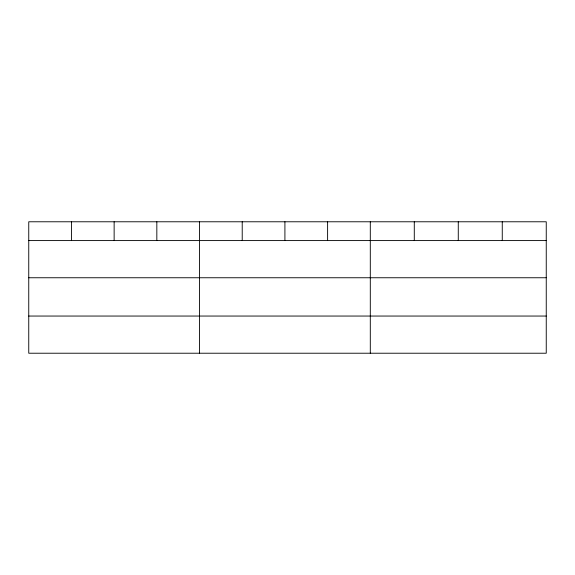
<?xml version="1.0" encoding="UTF-8"?>
<svg xmlns="http://www.w3.org/2000/svg" width="575" height="575" viewBox="0 0 575 575"><rect width="100%" height="100%" fill="white"/><g stroke="black" fill="none" stroke-linecap="round" stroke-linejoin="round"><path stroke-width="0.86" d="M546.25 277.754L546.25 221.778L28.75 221.778L28.75 353.223L546.25 353.223L546.25 277.754L28.75 277.754M28.75 240.58L546.25 240.58M28.75 316.049L546.25 316.049M502.262 221.778L502.262 240.58M458.275 221.778L458.275 240.58M414.287 221.778L414.287 240.58M370.3 221.778L370.3 353.223M327.606 221.778L327.606 240.58M284.912 221.778L284.912 240.58M242.219 221.778L242.219 240.58M199.525 221.778L199.525 353.223M156.831 221.778L156.831 240.58M114.138 221.778L114.138 240.58M71.444 221.778L71.444 240.58"/></g></svg>
